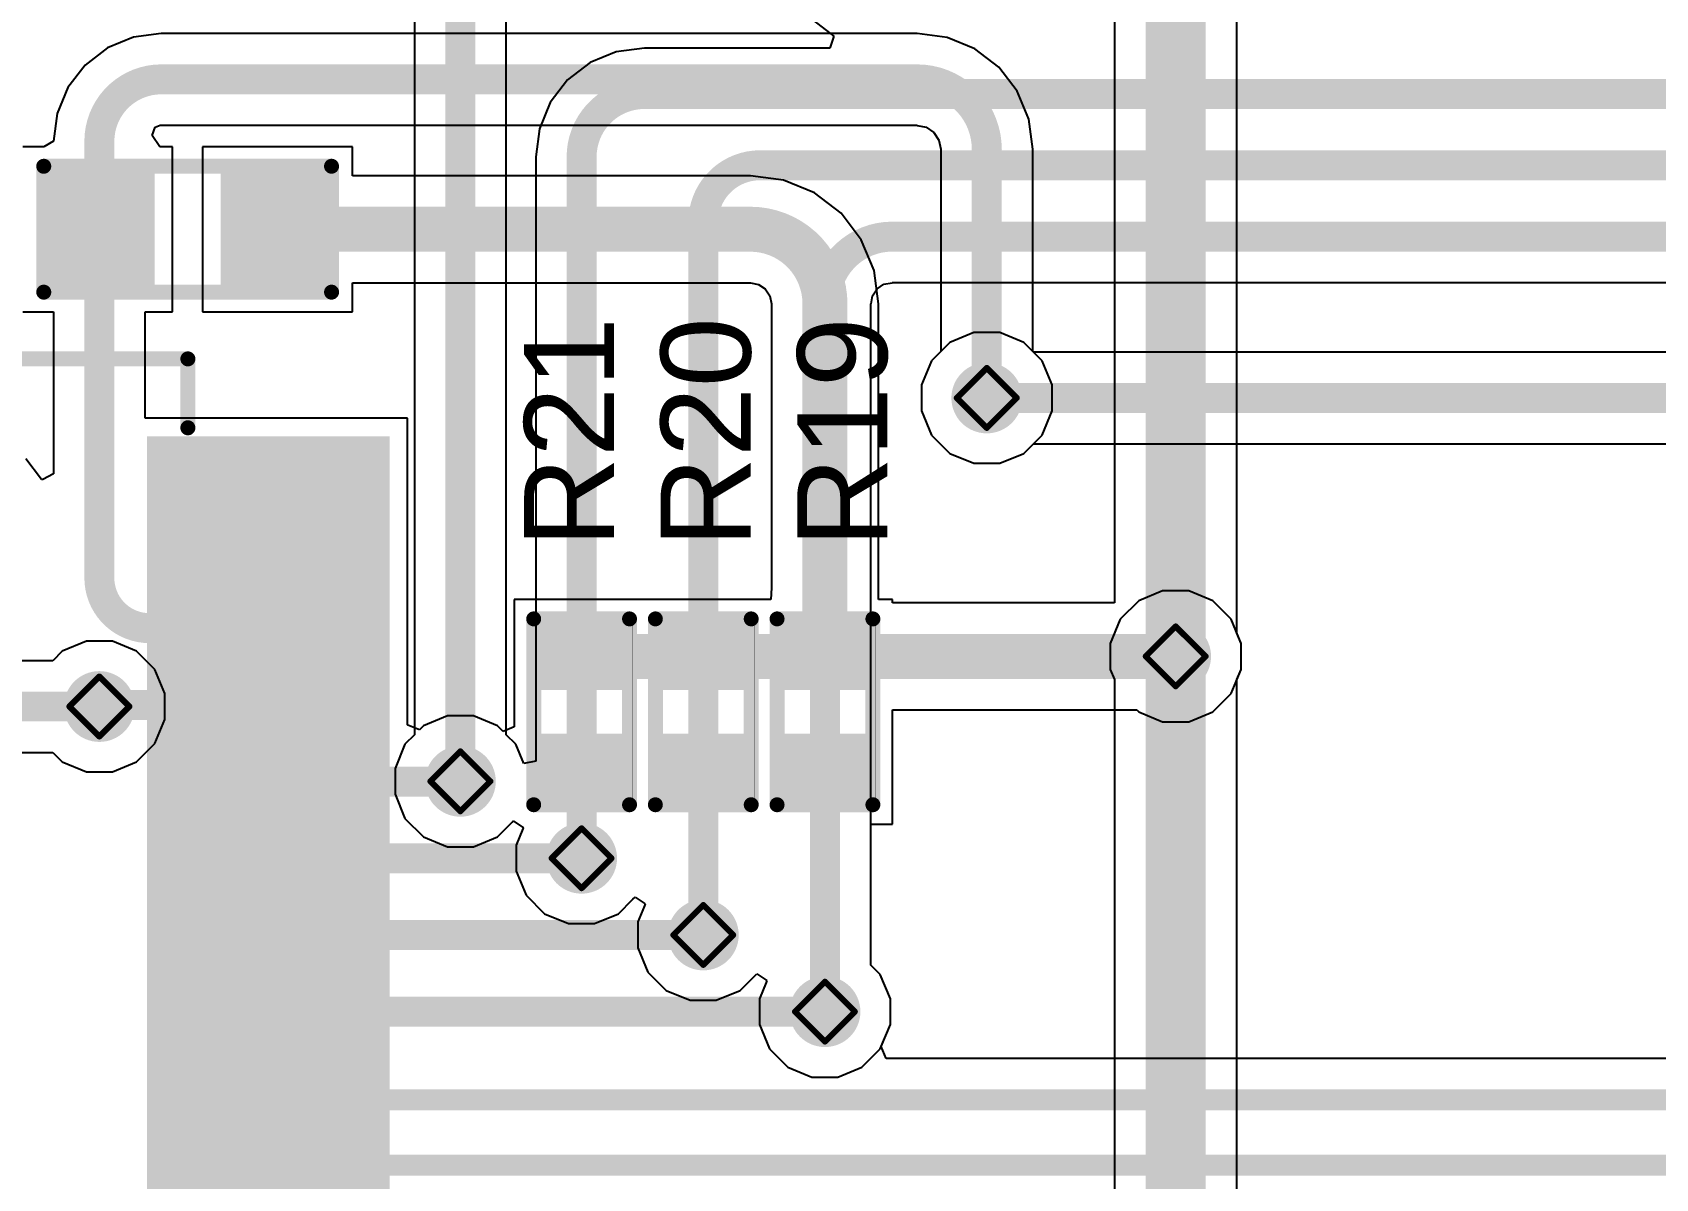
# Model space of a CAD drawing. Header units: inches. Extents: x -14 to 270, y -5 to 115.
# Drawn here: x 41.9 to 55.65, y 38.03 to 47.74 of the extents above; entities that cross this region are included whole.
import ezdxf

# ---------------------------------------------------------------- set-up
doc = ezdxf.new("R2010")
doc.units = ezdxf.units.IN
for name, color, linetype in [('Bottom Layer', 5, 'Continuous'), ('Drill Drawing', 1, 'Continuous'), ('Top Layer', 1, 'Continuous'), ('Top Overlay', 2, 'Continuous'), ('Top Paste', 8, 'Continuous'), ('Top Solder', 216, 'Continuous'), ('Via Holes', 16, 'Continuous')]:
    doc.layers.add(name, color=color, linetype=linetype)
doc.styles.add('Arial', font='', dxfattribs={"height": 0.2})
doc.styles.get('Arial').set_extended_font_data('Arial')

# ---------------------------------------------------------------- blocks, each defined once
blk = doc.blocks.new('SSOP_28_208____7')
at = {"layer": 'Top Layer'}
for points in [[(-4.325, 4.45), (-2.475, 4.45), (-2.475, 4), (-4.325, 4)], [(2.475, 4.45), (4.325, 4.45), (4.325, 4), (2.475, 4)], [(-4.325, 3.8), (-2.475, 3.8), (-2.475, 3.35), (-4.325, 3.35)], [(2.475, 3.8), (4.325, 3.8), (4.325, 3.35), (2.475, 3.35)], [(-4.325, 3.15), (-2.475, 3.15), (-2.475, 2.7), (-4.325, 2.7)], [(2.475, 3.15), (4.325, 3.15), (4.325, 2.7), (2.475, 2.7)], [(-4.325, 2.5), (-2.475, 2.5), (-2.475, 2.05), (-4.325, 2.05)], [(2.475, 2.5), (4.325, 2.5), (4.325, 2.05), (2.475, 2.05)], [(-4.325, 1.85), (-2.475, 1.85), (-2.475, 1.4), (-4.325, 1.4)], [(2.475, 1.85), (4.325, 1.85), (4.325, 1.4), (2.475, 1.4)], [(-4.325, 1.2), (-2.475, 1.2), (-2.475, 0.75), (-4.325, 0.75)], [(2.475, 1.2), (4.325, 1.2), (4.325, 0.75), (2.475, 0.75)], [(-4.325, 0.55), (-2.475, 0.55), (-2.475, 0.1), (-4.325, 0.1)], [(2.475, 0.55), (4.325, 0.55), (4.325, 0.1), (2.475, 0.1)], [(-4.325, -0.1), (-2.475, -0.1), (-2.475, -0.55), (-4.325, -0.55)], [(2.475, -0.1), (4.325, -0.1), (4.325, -0.55), (2.475, -0.55)], [(-4.325, -0.75), (-2.475, -0.75), (-2.475, -1.2), (-4.325, -1.2)], [(2.475, -0.75), (4.325, -0.75), (4.325, -1.2), (2.475, -1.2)], [(-4.325, -1.4), (-2.475, -1.4), (-2.475, -1.85), (-4.325, -1.85)], [(2.475, -1.4), (4.325, -1.4), (4.325, -1.85), (2.475, -1.85)], [(-4.325, -2.05), (-2.475, -2.05), (-2.475, -2.5), (-4.325, -2.5)], [(2.475, -2.05), (4.325, -2.05), (4.325, -2.5), (2.475, -2.5)], [(-4.325, -2.7), (-2.475, -2.7), (-2.475, -3.15), (-4.325, -3.15)], [(2.475, -2.7), (4.325, -2.7), (4.325, -3.15), (2.475, -3.15)], [(-4.325, -3.35), (-2.475, -3.35), (-2.475, -3.8), (-4.325, -3.8)], [(2.475, -3.35), (4.325, -3.35), (4.325, -3.8), (2.475, -3.8)], [(-4.325, -4), (-2.475, -4), (-2.475, -4.45), (-4.325, -4.45)], [(2.475, -4), (4.325, -4), (4.325, -4.45), (2.475, -4.45)]]:
    blk.add_hatch(color=1, dxfattribs=at).paths.add_polyline_path(points)
at = {"layer": 'Top Overlay'}
blk.add_hatch(color=2, dxfattribs=at).paths.add_polyline_path([(-2.362, 3.988), (-2.108, 3.988), (-2.108, 4.445), (-2.362, 4.445)])
at = {"layer": 'Top Paste'}
for points in [[(-4.325, 4.45), (-2.475, 4.45), (-2.475, 4), (-4.325, 4)], [(2.475, 4.45), (4.325, 4.45), (4.325, 4), (2.475, 4)], [(-4.325, 3.8), (-2.475, 3.8), (-2.475, 3.35), (-4.325, 3.35)], [(2.475, 3.8), (4.325, 3.8), (4.325, 3.35), (2.475, 3.35)], [(-4.325, 3.15), (-2.475, 3.15), (-2.475, 2.7), (-4.325, 2.7)], [(2.475, 3.15), (4.325, 3.15), (4.325, 2.7), (2.475, 2.7)], [(-4.325, 2.5), (-2.475, 2.5), (-2.475, 2.05), (-4.325, 2.05)], [(2.475, 2.5), (4.325, 2.5), (4.325, 2.05), (2.475, 2.05)], [(-4.325, 1.85), (-2.475, 1.85), (-2.475, 1.4), (-4.325, 1.4)], [(2.475, 1.85), (4.325, 1.85), (4.325, 1.4), (2.475, 1.4)], [(-4.325, 1.2), (-2.475, 1.2), (-2.475, 0.75), (-4.325, 0.75)], [(2.475, 1.2), (4.325, 1.2), (4.325, 0.75), (2.475, 0.75)], [(-4.325, 0.55), (-2.475, 0.55), (-2.475, 0.1), (-4.325, 0.1)], [(2.475, 0.55), (4.325, 0.55), (4.325, 0.1), (2.475, 0.1)], [(-4.325, -0.1), (-2.475, -0.1), (-2.475, -0.55), (-4.325, -0.55)], [(2.475, -0.1), (4.325, -0.1), (4.325, -0.55), (2.475, -0.55)], [(-4.325, -0.75), (-2.475, -0.75), (-2.475, -1.2), (-4.325, -1.2)], [(2.475, -0.75), (4.325, -0.75), (4.325, -1.2), (2.475, -1.2)], [(-4.325, -1.4), (-2.475, -1.4), (-2.475, -1.85), (-4.325, -1.85)], [(2.475, -1.4), (4.325, -1.4), (4.325, -1.85), (2.475, -1.85)], [(-4.325, -2.05), (-2.475, -2.05), (-2.475, -2.5), (-4.325, -2.5)], [(2.475, -2.05), (4.325, -2.05), (4.325, -2.5), (2.475, -2.5)], [(-4.325, -2.7), (-2.475, -2.7), (-2.475, -3.15), (-4.325, -3.15)], [(2.475, -2.7), (4.325, -2.7), (4.325, -3.15), (2.475, -3.15)], [(-4.325, -3.35), (-2.475, -3.35), (-2.475, -3.8), (-4.325, -3.8)], [(2.475, -3.35), (4.325, -3.35), (4.325, -3.8), (2.475, -3.8)], [(-4.325, -4), (-2.475, -4), (-2.475, -4.45), (-4.325, -4.45)], [(2.475, -4), (4.325, -4), (4.325, -4.45), (2.475, -4.45)]]:
    blk.add_hatch(color=8, dxfattribs=at).paths.add_polyline_path(points)
at = {"layer": 'Top Solder'}
for points in [[(-4.427, 4.552), (-2.373, 4.552), (-2.373, 3.898), (-4.427, 3.898)], [(2.373, 4.552), (4.427, 4.552), (4.427, 3.898), (2.373, 3.898)], [(-4.427, 3.902), (-2.373, 3.902), (-2.373, 3.248), (-4.427, 3.248)], [(2.373, 3.902), (4.427, 3.902), (4.427, 3.248), (2.373, 3.248)], [(-4.427, 3.252), (-2.373, 3.252), (-2.373, 2.598), (-4.427, 2.598)], [(2.373, 3.252), (4.427, 3.252), (4.427, 2.598), (2.373, 2.598)], [(-4.427, 2.602), (-2.373, 2.602), (-2.373, 1.948), (-4.427, 1.948)], [(2.373, 2.602), (4.427, 2.602), (4.427, 1.948), (2.373, 1.948)], [(-4.427, 1.952), (-2.373, 1.952), (-2.373, 1.298), (-4.427, 1.298)], [(2.373, 1.952), (4.427, 1.952), (4.427, 1.298), (2.373, 1.298)], [(-4.427, 1.302), (-2.373, 1.302), (-2.373, 0.648), (-4.427, 0.648)], [(2.373, 1.302), (4.427, 1.302), (4.427, 0.648), (2.373, 0.648)], [(-4.427, 0.652), (-2.373, 0.652), (-2.373, -0.002), (-4.427, -0.002)], [(2.373, 0.652), (4.427, 0.652), (4.427, -0.002), (2.373, -0.002)], [(-4.427, 0.002), (-2.373, 0.002), (-2.373, -0.652), (-4.427, -0.652)], [(2.373, 0.002), (4.427, 0.002), (4.427, -0.652), (2.373, -0.652)], [(-4.427, -0.648), (-2.373, -0.648), (-2.373, -1.302), (-4.427, -1.302)], [(2.373, -0.648), (4.427, -0.648), (4.427, -1.302), (2.373, -1.302)], [(-4.427, -1.298), (-2.373, -1.298), (-2.373, -1.952), (-4.427, -1.952)], [(2.373, -1.298), (4.427, -1.298), (4.427, -1.952), (2.373, -1.952)], [(-4.427, -1.948), (-2.373, -1.948), (-2.373, -2.602), (-4.427, -2.602)], [(2.373, -1.948), (4.427, -1.948), (4.427, -2.602), (2.373, -2.602)], [(-4.427, -2.598), (-2.373, -2.598), (-2.373, -3.252), (-4.427, -3.252)], [(2.373, -2.598), (4.427, -2.598), (4.427, -3.252), (2.373, -3.252)], [(-4.427, -3.248), (-2.373, -3.248), (-2.373, -3.902), (-4.427, -3.902)], [(2.373, -3.248), (4.427, -3.248), (4.427, -3.902), (2.373, -3.902)], [(-4.427, -3.898), (-2.373, -3.898), (-2.373, -4.552), (-4.427, -4.552)], [(2.373, -3.898), (4.427, -3.898), (4.427, -4.552), (2.373, -4.552)]]:
    blk.add_hatch(color=216, dxfattribs=at).paths.add_polyline_path(points)
at = {"layer": 'Top Overlay'}
for points in [[(-2.718, 5.207, 0.127, 0.127, 0), (2.718, 5.207, 0.127, 0.127, 0)], [(-2.718, 4.623, 0.127, 0.127, 0), (-2.718, 5.207, 0.127, 0.127, 0)], [(2.718, 4.623, 0.127, 0.127, 0), (2.718, 5.207, 0.127, 0.127, 0)], [(-4.699, 4.115, 0.2, 0.2, 0), (-4.699, 4.369, 0.2, 0.2, 0)], [(-4.699, 4.369, 0.2, 0.2, 0), (-4.572, 4.242, 0.2, 0.2, 0)], [(-4.699, 4.115, 0.2, 0.2, 0), (-4.572, 4.242, 0.2, 0.2, 0)], [(-2.718, -5.207, 0.127, 0.127, 0), (-2.718, -4.623, 0.127, 0.127, 0)], [(2.718, -5.207, 0.127, 0.127, 0), (2.718, -4.623, 0.127, 0.127, 0)], [(-2.718, -5.207, 0.127, 0.127, 0), (2.718, -5.207, 0.127, 0.127, 0)]]:
    blk.add_lwpolyline(points, format="xyseb", dxfattribs=at)
for points in [[(-2.75, 5.207, 0.0635, 0.0635, 1), (-2.686, 5.207, 0.0635, 0.0635, 1)], [(-2.75, 5.207, 0.0635, 0.0635, 1), (-2.686, 5.207, 0.0635, 0.0635, 1)], [(2.686, 5.207, 0.0635, 0.0635, 1), (2.75, 5.207, 0.0635, 0.0635, 1)], [(2.686, 5.207, 0.0635, 0.0635, 1), (2.75, 5.207, 0.0635, 0.0635, 1)], [(-2.75, 4.623, 0.0635, 0.0635, 1), (-2.686, 4.623, 0.0635, 0.0635, 1)], [(2.686, 4.623, 0.0635, 0.0635, 1), (2.75, 4.623, 0.0635, 0.0635, 1)], [(-4.749, 4.369, 0.1, 0.1, 1), (-4.649, 4.369, 0.1, 0.1, 1)], [(-4.749, 4.369, 0.1, 0.1, 1), (-4.649, 4.369, 0.1, 0.1, 1)], [(-4.622, 4.242, 0.1, 0.1, 1), (-4.522, 4.242, 0.1, 0.1, 1)], [(-4.622, 4.242, 0.1, 0.1, 1), (-4.522, 4.242, 0.1, 0.1, 1)], [(-4.749, 4.115, 0.1, 0.1, 1), (-4.649, 4.115, 0.1, 0.1, 1)], [(-4.749, 4.115, 0.1, 0.1, 1), (-4.649, 4.115, 0.1, 0.1, 1)], [(-2.75, -4.623, 0.0635, 0.0635, 1), (-2.686, -4.623, 0.0635, 0.0635, 1)], [(2.686, -4.623, 0.0635, 0.0635, 1), (2.75, -4.623, 0.0635, 0.0635, 1)], [(-2.75, -5.207, 0.0635, 0.0635, 1), (-2.686, -5.207, 0.0635, 0.0635, 1)], [(-2.75, -5.207, 0.0635, 0.0635, 1), (-2.686, -5.207, 0.0635, 0.0635, 1)], [(2.686, -5.207, 0.0635, 0.0635, 1), (2.75, -5.207, 0.0635, 0.0635, 1)], [(2.686, -5.207, 0.0635, 0.0635, 1), (2.75, -5.207, 0.0635, 0.0635, 1)]]:
    blk.add_lwpolyline(points, format="xyseb", close=True, dxfattribs=at)
blk = doc.blocks.new('R___0402_66')
at = {"layer": 'Top Layer'}
for points in [[(-0.699, -0.317), (-0.699, 0.318), (-0.241, 0.318), (-0.241, -0.317)], [(0.241, -0.317), (0.241, 0.318), (0.699, 0.318), (0.699, -0.317)]]:
    blk.add_hatch(color=1, dxfattribs=at).paths.add_polyline_path(points)
at = {"layer": 'Top Paste'}
for points in [[(-0.699, -0.317), (-0.699, 0.318), (-0.241, 0.318), (-0.241, -0.317)], [(0.241, -0.317), (0.241, 0.318), (0.699, 0.318), (0.699, -0.317)]]:
    blk.add_hatch(color=8, dxfattribs=at).paths.add_polyline_path(points)
at = {"layer": 'Top Solder'}
for points in [[(-0.754, -0.372), (-0.754, 0.373), (-0.186, 0.373), (-0.186, -0.372)], [(0.186, -0.372), (0.186, 0.373), (0.754, 0.373), (0.754, -0.372)]]:
    blk.add_hatch(color=216, dxfattribs=at).paths.add_polyline_path(points)
at = {"layer": 'Top Overlay'}
for points in [[(-0.787, 0.406, 0.127, 0.127, 0), (0.787, 0.406, 0.127, 0.127, 0)], [(-0.787, 0.406, 0.127, 0.127, 0), (-0.787, -0.406, 0.127, 0.127, 0)], [(0.787, 0.406, 0.127, 0.127, 0), (0.787, -0.406, 0.127, 0.127, 0)], [(-0.787, -0.406, 0.127, 0.127, 0), (0.787, -0.406, 0.127, 0.127, 0)], [(-0.813, -0.432, 0.00323, 0.00323, 0), (0.813, -0.432, 0.00323, 0.00323, 0)]]:
    blk.add_lwpolyline(points, format="xyseb", dxfattribs=at)
for points in [[(-0.819, 0.406, 0.0635, 0.0635, 1), (-0.756, 0.406, 0.0635, 0.0635, 1)], [(-0.819, 0.406, 0.0635, 0.0635, 1), (-0.756, 0.406, 0.0635, 0.0635, 1)], [(0.756, 0.406, 0.0635, 0.0635, 1), (0.819, 0.406, 0.0635, 0.0635, 1)], [(0.756, 0.406, 0.0635, 0.0635, 1), (0.819, 0.406, 0.0635, 0.0635, 1)], [(-0.819, -0.406, 0.0635, 0.0635, 1), (-0.756, -0.406, 0.0635, 0.0635, 1)], [(-0.819, -0.406, 0.0635, 0.0635, 1), (-0.756, -0.406, 0.0635, 0.0635, 1)], [(0.756, -0.406, 0.0635, 0.0635, 1), (0.819, -0.406, 0.0635, 0.0635, 1)], [(0.756, -0.406, 0.0635, 0.0635, 1), (0.819, -0.406, 0.0635, 0.0635, 1)], [(-0.814, -0.432, 0.00161, 0.00161, 1), (-0.812, -0.432, 0.00161, 0.00161, 1)], [(0.812, -0.432, 0.00161, 0.00161, 1), (0.814, -0.432, 0.00161, 0.00161, 1)]]:
    blk.add_lwpolyline(points, format="xyseb", close=True, dxfattribs=at)
blk = doc.blocks.new('R___0402_67')
at = {"layer": 'Top Layer'}
for points in [[(-0.699, -0.318), (-0.699, 0.318), (-0.241, 0.318), (-0.241, -0.318)], [(0.241, -0.318), (0.241, 0.318), (0.699, 0.318), (0.699, -0.318)]]:
    blk.add_hatch(color=1, dxfattribs=at).paths.add_polyline_path(points)
at = {"layer": 'Top Paste'}
for points in [[(-0.699, -0.318), (-0.699, 0.318), (-0.241, 0.318), (-0.241, -0.318)], [(0.241, -0.318), (0.241, 0.318), (0.699, 0.318), (0.699, -0.318)]]:
    blk.add_hatch(color=8, dxfattribs=at).paths.add_polyline_path(points)
at = {"layer": 'Top Solder'}
for points in [[(-0.754, -0.373), (-0.754, 0.373), (-0.186, 0.373), (-0.186, -0.373)], [(0.186, -0.373), (0.186, 0.373), (0.754, 0.373), (0.754, -0.373)]]:
    blk.add_hatch(color=216, dxfattribs=at).paths.add_polyline_path(points)
at = {"layer": 'Top Overlay'}
for points in [[(-0.787, 0.406, 0.127, 0.127, 0), (0.787, 0.406, 0.127, 0.127, 0)], [(-0.787, 0.406, 0.127, 0.127, 0), (-0.787, -0.406, 0.127, 0.127, 0)], [(0.787, 0.406, 0.127, 0.127, 0), (0.787, -0.406, 0.127, 0.127, 0)], [(-0.787, -0.406, 0.127, 0.127, 0), (0.787, -0.406, 0.127, 0.127, 0)], [(-0.813, -0.432, 0.00323, 0.00323, 0), (0.813, -0.432, 0.00323, 0.00323, 0)]]:
    blk.add_lwpolyline(points, format="xyseb", dxfattribs=at)
for points in [[(-0.819, 0.406, 0.0635, 0.0635, 1), (-0.756, 0.406, 0.0635, 0.0635, 1)], [(-0.819, 0.406, 0.0635, 0.0635, 1), (-0.756, 0.406, 0.0635, 0.0635, 1)], [(0.756, 0.406, 0.0635, 0.0635, 1), (0.819, 0.406, 0.0635, 0.0635, 1)], [(0.756, 0.406, 0.0635, 0.0635, 1), (0.819, 0.406, 0.0635, 0.0635, 1)], [(-0.819, -0.406, 0.0635, 0.0635, 1), (-0.756, -0.406, 0.0635, 0.0635, 1)], [(-0.819, -0.406, 0.0635, 0.0635, 1), (-0.756, -0.406, 0.0635, 0.0635, 1)], [(0.756, -0.406, 0.0635, 0.0635, 1), (0.819, -0.406, 0.0635, 0.0635, 1)], [(0.756, -0.406, 0.0635, 0.0635, 1), (0.819, -0.406, 0.0635, 0.0635, 1)], [(-0.814, -0.432, 0.00161, 0.00161, 1), (-0.812, -0.432, 0.00161, 0.00161, 1)], [(0.812, -0.432, 0.00161, 0.00161, 1), (0.814, -0.432, 0.00161, 0.00161, 1)]]:
    blk.add_lwpolyline(points, format="xyseb", close=True, dxfattribs=at)
blk = doc.blocks.new('R___0402_68')
at = {"layer": 'Top Layer'}
for points in [[(-0.699, -0.318), (-0.699, 0.318), (-0.241, 0.318), (-0.241, -0.318)], [(0.241, -0.318), (0.241, 0.318), (0.699, 0.318), (0.699, -0.318)]]:
    blk.add_hatch(color=1, dxfattribs=at).paths.add_polyline_path(points)
at = {"layer": 'Top Paste'}
for points in [[(-0.699, -0.318), (-0.699, 0.318), (-0.241, 0.318), (-0.241, -0.318)], [(0.241, -0.318), (0.241, 0.318), (0.699, 0.318), (0.699, -0.318)]]:
    blk.add_hatch(color=8, dxfattribs=at).paths.add_polyline_path(points)
at = {"layer": 'Top Solder'}
for points in [[(-0.754, -0.373), (-0.754, 0.373), (-0.186, 0.373), (-0.186, -0.373)], [(0.186, -0.373), (0.186, 0.373), (0.754, 0.373), (0.754, -0.373)]]:
    blk.add_hatch(color=216, dxfattribs=at).paths.add_polyline_path(points)
at = {"layer": 'Top Overlay'}
for points in [[(-0.787, 0.406, 0.127, 0.127, 0), (0.787, 0.406, 0.127, 0.127, 0)], [(-0.787, 0.406, 0.127, 0.127, 0), (-0.787, -0.406, 0.127, 0.127, 0)], [(0.787, 0.406, 0.127, 0.127, 0), (0.787, -0.406, 0.127, 0.127, 0)], [(-0.787, -0.406, 0.127, 0.127, 0), (0.787, -0.406, 0.127, 0.127, 0)], [(-0.813, -0.432, 0.00323, 0.00323, 0), (0.813, -0.432, 0.00323, 0.00323, 0)]]:
    blk.add_lwpolyline(points, format="xyseb", dxfattribs=at)
for points in [[(-0.819, 0.406, 0.0635, 0.0635, 1), (-0.756, 0.406, 0.0635, 0.0635, 1)], [(-0.819, 0.406, 0.0635, 0.0635, 1), (-0.756, 0.406, 0.0635, 0.0635, 1)], [(0.756, 0.406, 0.0635, 0.0635, 1), (0.819, 0.406, 0.0635, 0.0635, 1)], [(0.756, 0.406, 0.0635, 0.0635, 1), (0.819, 0.406, 0.0635, 0.0635, 1)], [(-0.819, -0.406, 0.0635, 0.0635, 1), (-0.756, -0.406, 0.0635, 0.0635, 1)], [(-0.819, -0.406, 0.0635, 0.0635, 1), (-0.756, -0.406, 0.0635, 0.0635, 1)], [(0.756, -0.406, 0.0635, 0.0635, 1), (0.819, -0.406, 0.0635, 0.0635, 1)], [(0.756, -0.406, 0.0635, 0.0635, 1), (0.819, -0.406, 0.0635, 0.0635, 1)], [(-0.814, -0.432, 0.00161, 0.00161, 1), (-0.812, -0.432, 0.00161, 0.00161, 1)], [(0.812, -0.432, 0.00161, 0.00161, 1), (0.814, -0.432, 0.00161, 0.00161, 1)]]:
    blk.add_lwpolyline(points, format="xyseb", close=True, dxfattribs=at)
blk = doc.blocks.new('R___0603_85')
at = {"layer": 'Top Layer'}
for points in [[(-0.381, 0.4445), (-0.381, -0.4445), (-1.143, -0.4445), (-1.143, 0.4445)], [(1.143, 0.4445), (1.143, -0.4445), (0.381, -0.4445), (0.381, 0.4445)]]:
    blk.add_hatch(color=1, dxfattribs=at).paths.add_polyline_path(points)
at = {"layer": 'Top Paste'}
for points in [[(-0.381, 0.4445), (-0.381, -0.4445), (-1.143, -0.4445), (-1.143, 0.4445)], [(1.143, 0.4445), (1.143, -0.4445), (0.381, -0.4445), (0.381, 0.4445)]]:
    blk.add_hatch(color=8, dxfattribs=at).paths.add_polyline_path(points)
at = {"layer": 'Top Solder'}
for points in [[(-0.2794, 0.5461), (-0.2794, -0.5461), (-1.2446, -0.5461), (-1.2446, 0.5461)], [(1.2446, 0.5461), (1.2446, -0.5461), (0.2794, -0.5461), (0.2794, 0.5461)]]:
    blk.add_hatch(color=216, dxfattribs=at).paths.add_polyline_path(points)
at = {"layer": 'Top Overlay'}
for points in [[(1.2192, 0.5334, 0.127, 0.127, 0), (-1.2192, 0.5334, 0.127, 0.127, 0)], [(-1.2192, 0.5334, 0.127, 0.127, 0), (-1.2192, -0.5334, 0.127, 0.127, 0)], [(1.2192, 0.5334, 0.127, 0.127, 0), (1.2192, -0.5334, 0.127, 0.127, 0)], [(1.2192, -0.5334, 0.127, 0.127, 0), (-1.2192, -0.5334, 0.127, 0.127, 0)]]:
    blk.add_lwpolyline(points, format="xyseb", dxfattribs=at)
for points in [[(-1.25095, 0.5334, 0.0635, 0.0635, 1), (-1.18745, 0.5334, 0.0635, 0.0635, 1)], [(-1.25095, 0.5334, 0.0635, 0.0635, 1), (-1.18745, 0.5334, 0.0635, 0.0635, 1)], [(1.18745, 0.5334, 0.0635, 0.0635, 1), (1.25095, 0.5334, 0.0635, 0.0635, 1)], [(1.18745, 0.5334, 0.0635, 0.0635, 1), (1.25095, 0.5334, 0.0635, 0.0635, 1)], [(-1.25095, -0.5334, 0.0635, 0.0635, 1), (-1.18745, -0.5334, 0.0635, 0.0635, 1)], [(-1.25095, -0.5334, 0.0635, 0.0635, 1), (-1.18745, -0.5334, 0.0635, 0.0635, 1)], [(1.18745, -0.5334, 0.0635, 0.0635, 1), (1.25095, -0.5334, 0.0635, 0.0635, 1)], [(1.18745, -0.5334, 0.0635, 0.0635, 1), (1.25095, -0.5334, 0.0635, 0.0635, 1)]]:
    blk.add_lwpolyline(points, format="xyseb", close=True, dxfattribs=at)

msp = doc.modelspace()

# ---------------------------------------------------------------- hatches: boundary and pattern name
at = {"layer": 'Bottom Layer'}
h = msp.add_hatch(color=5, dxfattribs=at)
edge = h.paths.add_edge_path()
edge.add_arc((49.987, 44.646), 0.3, 0, 360)
h = msp.add_hatch(color=5, dxfattribs=at)
edge = h.paths.add_edge_path()
edge.add_arc((51.587, 42.456), 0.3, 0, 360)
h = msp.add_hatch(color=5, dxfattribs=at)
edge = h.paths.add_edge_path()
edge.add_arc((42.468, 42.031), 0.3, 0, 360)
h = msp.add_hatch(color=5, dxfattribs=at)
edge = h.paths.add_edge_path()
edge.add_arc((45.527, 41.397), 0.3, 0, 360)
h = msp.add_hatch(color=5, dxfattribs=at)
edge = h.paths.add_edge_path()
edge.add_arc((46.554, 40.745), 0.3, 0, 360)
h = msp.add_hatch(color=5, dxfattribs=at)
edge = h.paths.add_edge_path()
edge.add_arc((47.585, 40.095), 0.3, 0, 360)
h = msp.add_hatch(color=5, dxfattribs=at)
edge = h.paths.add_edge_path()
edge.add_arc((48.616, 39.445), 0.3, 0, 360)
at = {"layer": 'Top Layer'}
h = msp.add_hatch(color=1, dxfattribs=at)
edge = h.paths.add_edge_path()
edge.add_arc((49.987, 44.646), 0.3, 0, 360)
h = msp.add_hatch(color=1, dxfattribs=at)
edge = h.paths.add_edge_path()
edge.add_arc((51.587, 42.456), 0.3, 0, 360)
h = msp.add_hatch(color=1, dxfattribs=at)
edge = h.paths.add_edge_path()
edge.add_arc((42.468, 42.031), 0.3, 0, 360)
h = msp.add_hatch(color=1, dxfattribs=at)
edge = h.paths.add_edge_path()
edge.add_arc((45.527, 41.397), 0.3, 0, 360)
h = msp.add_hatch(color=1, dxfattribs=at)
edge = h.paths.add_edge_path()
edge.add_arc((46.554, 40.745), 0.3, 0, 360)
h = msp.add_hatch(color=1, dxfattribs=at)
edge = h.paths.add_edge_path()
edge.add_arc((47.585, 40.095), 0.3, 0, 360)
h = msp.add_hatch(color=1, dxfattribs=at)
edge = h.paths.add_edge_path()
edge.add_arc((48.616, 39.445), 0.3, 0, 360)
at = {"layer": 'Via Holes'}
h = msp.add_hatch(color=7, dxfattribs=at)
edge = h.paths.add_edge_path()
edge.add_arc((49.987, 44.646), 0.15, 0, 360)
h = msp.add_hatch(color=7, dxfattribs=at)
edge = h.paths.add_edge_path()
edge.add_arc((51.587, 42.456), 0.15, 0, 360)
h = msp.add_hatch(color=7, dxfattribs=at)
edge = h.paths.add_edge_path()
edge.add_arc((42.468, 42.031), 0.15, 0, 360)
h = msp.add_hatch(color=7, dxfattribs=at)
edge = h.paths.add_edge_path()
edge.add_arc((45.527, 41.397), 0.15, 0, 360)
h = msp.add_hatch(color=7, dxfattribs=at)
edge = h.paths.add_edge_path()
edge.add_arc((46.554, 40.745), 0.15, 0, 360)
h = msp.add_hatch(color=7, dxfattribs=at)
edge = h.paths.add_edge_path()
edge.add_arc((47.585, 40.095), 0.15, 0, 360)
h = msp.add_hatch(color=7, dxfattribs=at)
edge = h.paths.add_edge_path()
edge.add_arc((48.616, 39.445), 0.15, 0, 360)

# ---------------------------------------------------------------- linework, layer by layer
at = {"layer": 'Bottom Layer'}
for p, q in [((45.138, 52.51), (45.138, 41.792)), ((45.915, 41.792), (45.915, 52.511)), ((48.482, 47.872), (48.691, 47.712)), ((47.087, 47.611), (46.848, 47.58)), ((48.656, 47.611), (47.087, 47.611)), ((47.087, 47.611), (47.087, 47.611)), ((48.691, 47.712), (48.656, 47.611)), ((46.626, 47.488), (46.435, 47.341)), ((46.848, 47.58), (46.626, 47.488)), ((46.435, 47.341), (46.288, 47.15)), ((46.288, 47.15), (46.196, 46.928)), ((46.196, 46.928), (46.165, 46.689)), ((46.165, 46.689), (46.165, 46.689)), ((46.165, 46.689), (46.165, 41.569)), ((49.019, 45.512), (49.058, 45.57)), ((49.058, 45.57), (49.116, 45.609)), ((49.116, 45.609), (49.184, 45.622)), ((49.184, 45.622), (49.184, 45.624)), ((49.184, 45.624), (65.78, 45.624)), ((49.004, 39.84), (49.004, 45.444)), ((49.004, 45.444), (49.006, 45.444)), ((49.006, 45.444), (49.019, 45.512)), ((49.673, 45.115), (49.518, 44.96)), ((49.877, 45.2), (49.673, 45.115)), ((50.097, 45.2), (49.877, 45.2)), ((50.301, 45.115), (50.097, 45.2)), ((50.382, 45.034), (50.301, 45.115)), ((65.839, 45.034), (50.382, 45.034)), ((49.518, 44.96), (49.433, 44.756)), ((49.433, 44.756), (49.433, 44.536)), ((49.433, 44.536), (49.518, 44.332)), ((49.518, 44.332), (49.673, 44.176)), ((49.673, 44.176), (49.877, 44.092)), ((50.097, 44.092), (50.301, 44.176)), ((50.301, 44.176), (50.382, 44.257)), ((50.382, 44.257), (74.399, 44.257)), ((49.877, 44.092), (50.097, 44.092)), ((51.274, 42.926), (51.118, 42.77)), ((51.477, 43.01), (51.274, 42.926)), ((51.698, 43.01), (51.477, 43.01)), ((51.901, 42.926), (51.698, 43.01)), ((52.057, 42.77), (51.901, 42.926)), ((51.118, 42.77), (51.033, 42.566)), ((52.141, 42.566), (52.057, 42.77)), ((42.154, 42.5), (42.073, 42.419)), ((42.358, 42.585), (42.154, 42.5)), ((42.578, 42.585), (42.358, 42.585)), ((42.782, 42.5), (42.578, 42.585)), ((42.938, 42.344), (42.782, 42.5)), ((51.033, 42.566), (51.033, 42.346)), ((52.141, 42.346), (52.141, 42.566)), ((42.073, 42.419), (5.611, 42.419)), ((43.022, 42.141), (42.938, 42.344)), ((51.033, 42.346), (51.069, 42.259)), ((51.069, 42.259), (51.069, 37.392)), ((52.105, 42.259), (52.141, 42.346)), ((52.105, 37.392), (52.105, 42.259)), ((43.022, 41.92), (43.022, 42.141)), ((42.938, 41.717), (43.022, 41.92)), ((42.782, 41.561), (42.938, 41.717)), ((45.057, 41.711), (44.973, 41.507)), ((45.138, 41.792), (45.057, 41.711)), ((45.997, 41.711), (45.915, 41.792)), ((46.064, 41.549), (45.997, 41.711)), ((35.404, 41.642), (42.073, 41.642)), ((42.073, 41.642), (42.154, 41.561)), ((42.154, 41.561), (42.358, 41.477)), ((42.578, 41.477), (42.782, 41.561)), ((46.165, 41.569), (46.064, 41.549)), ((42.358, 41.477), (42.578, 41.477)), ((44.973, 41.507), (44.973, 41.287)), ((44.973, 41.287), (45.057, 41.083)), ((45.057, 41.083), (45.213, 40.927)), ((45.841, 40.927), (45.965, 41.052)), ((45.965, 41.052), (45.975, 41.061)), ((45.975, 41.061), (46.061, 41.004)), ((46.057, 40.994), (46, 40.855)), ((46.06, 41), (46.057, 40.994)), ((46.061, 41.004), (46.06, 41)), ((45.213, 40.927), (45.417, 40.843)), ((45.637, 40.843), (45.841, 40.927)), ((46, 40.855), (46, 40.635)), ((45.417, 40.843), (45.637, 40.843)), ((46, 40.635), (46.084, 40.431)), ((46.084, 40.431), (46.24, 40.275)), ((46.867, 40.275), (46.989, 40.397)), ((46.989, 40.397), (47.008, 40.416)), ((47.008, 40.416), (47.093, 40.359)), ((47.087, 40.342), (47.031, 40.205)), ((47.093, 40.359), (47.087, 40.342)), ((46.24, 40.275), (46.443, 40.191)), ((46.443, 40.191), (46.664, 40.191)), ((46.664, 40.191), (46.867, 40.275)), ((47.031, 40.205), (47.031, 39.985)), ((47.031, 39.985), (47.115, 39.781)), ((47.115, 39.781), (47.271, 39.625)), ((47.898, 39.625), (48.02, 39.747)), ((48.02, 39.747), (48.039, 39.766)), ((48.039, 39.766), (48.124, 39.709)), ((49.085, 39.759), (49.004, 39.84)), ((49.17, 39.555), (49.085, 39.759)), ((47.271, 39.625), (47.474, 39.541)), ((47.695, 39.541), (47.898, 39.625)), ((48.118, 39.692), (48.062, 39.555)), ((48.124, 39.709), (48.118, 39.692)), ((47.474, 39.541), (47.695, 39.541)), ((48.062, 39.555), (48.062, 39.335)), ((49.17, 39.335), (49.17, 39.555)), ((48.062, 39.335), (48.146, 39.131)), ((49.085, 39.131), (49.17, 39.335)), ((48.146, 39.131), (48.302, 38.975)), ((48.929, 38.975), (49.085, 39.131)), ((48.302, 38.975), (48.505, 38.891)), ((48.726, 38.891), (48.929, 38.975)), ((48.505, 38.891), (48.726, 38.891))]:
    msp.add_line(p, q, dxfattribs=at)
for points in [[(45.527, 41.397, 0.254, 0.254, 0), (45.527, 52.905, 0.254, 0.254, 0)], [(46.554, 46.689, 0.254, 0.254, -0.414214), (47.087, 47.222, 0.254, 0.254, 0)], [(47.087, 47.222, 0.254, 0.254, 0), (49.524, 47.222, 0.254, 0.254, 0)], [(49.524, 47.222, 0.254, 0.254, 0), (114.524, 47.222, 0.254, 0.254, 0)], [(46.554, 40.745, 0.254, 0.254, 0), (46.554, 46.689, 0.254, 0.254, 0)], [(47.585, 46.137, 0.254, 0.254, -0.414214), (48.065, 46.618, 0.254, 0.254, 0)], [(48.065, 46.618, 0.254, 0.254, 0), (50.206, 46.618, 0.254, 0.254, 0)], [(50.206, 46.618, 0.254, 0.254, 0), (113.898, 46.618, 0.254, 0.254, 0)], [(47.585, 40.095, 0.254, 0.254, 0), (47.585, 46.137, 0.254, 0.254, 0)], [(48.616, 45.444, 0.254, 0.254, -0.414214), (49.184, 46.013, 0.254, 0.254, 0)], [(49.184, 46.013, 0.254, 0.254, 0), (113.12, 46.013, 0.254, 0.254, 0)], [(48.616, 39.445, 0.254, 0.254, 0), (48.616, 45.444, 0.254, 0.254, 0)], [(49.987, 44.646, 0.254, 0.254, 0), (94.992, 44.646, 0.254, 0.254, 0)], [(51.587, 37.195, 0.508, 0.508, 0), (51.587, 42.456, 0.508, 0.508, 0)], [(5.611, 42.031, 0.254, 0.254, 0), (42.468, 42.031, 0.254, 0.254, 0)]]:
    msp.add_lwpolyline(points, format="xyseb", dxfattribs=at)
for points in [[(47.023, 47.222, 0.127, 0.127, 1), (47.15, 47.222, 0.127, 0.127, 1)], [(47.023, 47.222, 0.127, 0.127, 1), (47.15, 47.222, 0.127, 0.127, 1)], [(49.46, 47.222, 0.127, 0.127, 1), (49.587, 47.222, 0.127, 0.127, 1)], [(49.46, 47.222, 0.127, 0.127, 1), (49.587, 47.222, 0.127, 0.127, 1)], [(46.49, 46.689, 0.127, 0.127, 1), (46.617, 46.689, 0.127, 0.127, 1)], [(46.49, 46.689, 0.127, 0.127, 1), (46.617, 46.689, 0.127, 0.127, 1)], [(48.002, 46.618, 0.127, 0.127, 1), (48.129, 46.618, 0.127, 0.127, 1)], [(48.002, 46.618, 0.127, 0.127, 1), (48.129, 46.618, 0.127, 0.127, 1)], [(50.143, 46.618, 0.127, 0.127, 1), (50.27, 46.618, 0.127, 0.127, 1)], [(50.143, 46.618, 0.127, 0.127, 1), (50.27, 46.618, 0.127, 0.127, 1)], [(47.521, 46.137, 0.127, 0.127, 1), (47.648, 46.137, 0.127, 0.127, 1)], [(47.521, 46.137, 0.127, 0.127, 1), (47.648, 46.137, 0.127, 0.127, 1)], [(49.121, 46.013, 0.127, 0.127, 1), (49.248, 46.013, 0.127, 0.127, 1)], [(49.121, 46.013, 0.127, 0.127, 1), (49.248, 46.013, 0.127, 0.127, 1)], [(48.552, 45.444, 0.127, 0.127, 1), (48.679, 45.444, 0.127, 0.127, 1)], [(48.552, 45.444, 0.127, 0.127, 1), (48.679, 45.444, 0.127, 0.127, 1)], [(49.924, 44.646, 0.127, 0.127, 1), (50.051, 44.646, 0.127, 0.127, 1)], [(51.46, 42.456, 0.254, 0.254, 1), (51.714, 42.456, 0.254, 0.254, 1)], [(42.405, 42.031, 0.127, 0.127, 1), (42.532, 42.031, 0.127, 0.127, 1)], [(45.463, 41.397, 0.127, 0.127, 1), (45.59, 41.397, 0.127, 0.127, 1)], [(46.49, 40.745, 0.127, 0.127, 1), (46.617, 40.745, 0.127, 0.127, 1)], [(47.521, 40.095, 0.127, 0.127, 1), (47.648, 40.095, 0.127, 0.127, 1)], [(48.552, 39.445, 0.127, 0.127, 1), (48.679, 39.445, 0.127, 0.127, 1)]]:
    msp.add_lwpolyline(points, format="xyseb", close=True, dxfattribs=at)
at = {"layer": 'Drill Drawing'}
for points in [[(49.733, 44.646, 0.0508, 0.0508, 0), (49.987, 44.9, 0.0508, 0.0508, 0)], [(49.987, 44.9, 0.0508, 0.0508, 0), (50.241, 44.646, 0.0508, 0.0508, 0)], [(49.733, 44.646, 0.0508, 0.0508, 0), (49.987, 44.392, 0.0508, 0.0508, 0)], [(49.987, 44.392, 0.0508, 0.0508, 0), (50.241, 44.646, 0.0508, 0.0508, 0)], [(51.333, 42.456, 0.0508, 0.0508, 0), (51.587, 42.71, 0.0508, 0.0508, 0)], [(51.587, 42.71, 0.0508, 0.0508, 0), (51.841, 42.456, 0.0508, 0.0508, 0)], [(51.333, 42.456, 0.0508, 0.0508, 0), (51.587, 42.202, 0.0508, 0.0508, 0)], [(51.587, 42.202, 0.0508, 0.0508, 0), (51.841, 42.456, 0.0508, 0.0508, 0)], [(42.214, 42.031, 0.0508, 0.0508, 0), (42.468, 42.285, 0.0508, 0.0508, 0)], [(42.468, 42.285, 0.0508, 0.0508, 0), (42.722, 42.031, 0.0508, 0.0508, 0)], [(42.214, 42.031, 0.0508, 0.0508, 0), (42.468, 41.777, 0.0508, 0.0508, 0)], [(42.468, 41.777, 0.0508, 0.0508, 0), (42.722, 42.031, 0.0508, 0.0508, 0)], [(45.273, 41.397, 0.0508, 0.0508, 0), (45.527, 41.651, 0.0508, 0.0508, 0)], [(45.527, 41.651, 0.0508, 0.0508, 0), (45.781, 41.397, 0.0508, 0.0508, 0)], [(45.273, 41.397, 0.0508, 0.0508, 0), (45.527, 41.143, 0.0508, 0.0508, 0)], [(45.527, 41.143, 0.0508, 0.0508, 0), (45.781, 41.397, 0.0508, 0.0508, 0)], [(46.3, 40.745, 0.0508, 0.0508, 0), (46.554, 40.999, 0.0508, 0.0508, 0)], [(46.554, 40.999, 0.0508, 0.0508, 0), (46.808, 40.745, 0.0508, 0.0508, 0)], [(46.3, 40.745, 0.0508, 0.0508, 0), (46.554, 40.491, 0.0508, 0.0508, 0)], [(46.554, 40.491, 0.0508, 0.0508, 0), (46.808, 40.745, 0.0508, 0.0508, 0)], [(47.331, 40.095, 0.0508, 0.0508, 0), (47.585, 40.349, 0.0508, 0.0508, 0)], [(47.585, 40.349, 0.0508, 0.0508, 0), (47.839, 40.095, 0.0508, 0.0508, 0)], [(47.331, 40.095, 0.0508, 0.0508, 0), (47.585, 39.841, 0.0508, 0.0508, 0)], [(47.585, 39.841, 0.0508, 0.0508, 0), (47.839, 40.095, 0.0508, 0.0508, 0)], [(48.362, 39.445, 0.0508, 0.0508, 0), (48.616, 39.699, 0.0508, 0.0508, 0)], [(48.616, 39.699, 0.0508, 0.0508, 0), (48.87, 39.445, 0.0508, 0.0508, 0)], [(48.362, 39.445, 0.0508, 0.0508, 0), (48.616, 39.191, 0.0508, 0.0508, 0)], [(48.616, 39.191, 0.0508, 0.0508, 0), (48.87, 39.445, 0.0508, 0.0508, 0)]]:
    msp.add_lwpolyline(points, format="xyseb", dxfattribs=at)
for points in [[(49.974, 44.9, 0.0254, 0.0254, 1), (50, 44.9, 0.0254, 0.0254, 1)], [(49.974, 44.9, 0.0254, 0.0254, 1), (50, 44.9, 0.0254, 0.0254, 1)], [(49.72, 44.646, 0.0254, 0.0254, 1), (49.746, 44.646, 0.0254, 0.0254, 1)], [(49.72, 44.646, 0.0254, 0.0254, 1), (49.746, 44.646, 0.0254, 0.0254, 1)], [(50.228, 44.646, 0.0254, 0.0254, 1), (50.254, 44.646, 0.0254, 0.0254, 1)], [(50.228, 44.646, 0.0254, 0.0254, 1), (50.254, 44.646, 0.0254, 0.0254, 1)], [(49.974, 44.392, 0.0254, 0.0254, 1), (50, 44.392, 0.0254, 0.0254, 1)], [(49.974, 44.392, 0.0254, 0.0254, 1), (50, 44.392, 0.0254, 0.0254, 1)], [(51.575, 42.71, 0.0254, 0.0254, 1), (51.6, 42.71, 0.0254, 0.0254, 1)], [(51.575, 42.71, 0.0254, 0.0254, 1), (51.6, 42.71, 0.0254, 0.0254, 1)], [(51.321, 42.456, 0.0254, 0.0254, 1), (51.346, 42.456, 0.0254, 0.0254, 1)], [(51.321, 42.456, 0.0254, 0.0254, 1), (51.346, 42.456, 0.0254, 0.0254, 1)], [(51.829, 42.456, 0.0254, 0.0254, 1), (51.854, 42.456, 0.0254, 0.0254, 1)], [(51.829, 42.456, 0.0254, 0.0254, 1), (51.854, 42.456, 0.0254, 0.0254, 1)], [(42.455, 42.285, 0.0254, 0.0254, 1), (42.481, 42.285, 0.0254, 0.0254, 1)], [(42.455, 42.285, 0.0254, 0.0254, 1), (42.481, 42.285, 0.0254, 0.0254, 1)], [(51.575, 42.202, 0.0254, 0.0254, 1), (51.6, 42.202, 0.0254, 0.0254, 1)], [(51.575, 42.202, 0.0254, 0.0254, 1), (51.6, 42.202, 0.0254, 0.0254, 1)], [(42.201, 42.031, 0.0254, 0.0254, 1), (42.227, 42.031, 0.0254, 0.0254, 1)], [(42.201, 42.031, 0.0254, 0.0254, 1), (42.227, 42.031, 0.0254, 0.0254, 1)], [(42.709, 42.031, 0.0254, 0.0254, 1), (42.735, 42.031, 0.0254, 0.0254, 1)], [(42.709, 42.031, 0.0254, 0.0254, 1), (42.735, 42.031, 0.0254, 0.0254, 1)], [(42.455, 41.777, 0.0254, 0.0254, 1), (42.481, 41.777, 0.0254, 0.0254, 1)], [(42.455, 41.777, 0.0254, 0.0254, 1), (42.481, 41.777, 0.0254, 0.0254, 1)], [(45.514, 41.651, 0.0254, 0.0254, 1), (45.54, 41.651, 0.0254, 0.0254, 1)], [(45.514, 41.651, 0.0254, 0.0254, 1), (45.54, 41.651, 0.0254, 0.0254, 1)], [(45.26, 41.397, 0.0254, 0.0254, 1), (45.286, 41.397, 0.0254, 0.0254, 1)], [(45.26, 41.397, 0.0254, 0.0254, 1), (45.286, 41.397, 0.0254, 0.0254, 1)], [(45.768, 41.397, 0.0254, 0.0254, 1), (45.794, 41.397, 0.0254, 0.0254, 1)], [(45.768, 41.397, 0.0254, 0.0254, 1), (45.794, 41.397, 0.0254, 0.0254, 1)], [(45.514, 41.143, 0.0254, 0.0254, 1), (45.54, 41.143, 0.0254, 0.0254, 1)], [(45.514, 41.143, 0.0254, 0.0254, 1), (45.54, 41.143, 0.0254, 0.0254, 1)], [(46.541, 40.999, 0.0254, 0.0254, 1), (46.566, 40.999, 0.0254, 0.0254, 1)], [(46.541, 40.999, 0.0254, 0.0254, 1), (46.566, 40.999, 0.0254, 0.0254, 1)], [(46.287, 40.745, 0.0254, 0.0254, 1), (46.312, 40.745, 0.0254, 0.0254, 1)], [(46.287, 40.745, 0.0254, 0.0254, 1), (46.312, 40.745, 0.0254, 0.0254, 1)], [(46.795, 40.745, 0.0254, 0.0254, 1), (46.82, 40.745, 0.0254, 0.0254, 1)], [(46.795, 40.745, 0.0254, 0.0254, 1), (46.82, 40.745, 0.0254, 0.0254, 1)], [(46.541, 40.491, 0.0254, 0.0254, 1), (46.566, 40.491, 0.0254, 0.0254, 1)], [(46.541, 40.491, 0.0254, 0.0254, 1), (46.566, 40.491, 0.0254, 0.0254, 1)], [(47.572, 40.349, 0.0254, 0.0254, 1), (47.597, 40.349, 0.0254, 0.0254, 1)], [(47.572, 40.349, 0.0254, 0.0254, 1), (47.597, 40.349, 0.0254, 0.0254, 1)], [(47.318, 40.095, 0.0254, 0.0254, 1), (47.343, 40.095, 0.0254, 0.0254, 1)], [(47.318, 40.095, 0.0254, 0.0254, 1), (47.343, 40.095, 0.0254, 0.0254, 1)], [(47.826, 40.095, 0.0254, 0.0254, 1), (47.851, 40.095, 0.0254, 0.0254, 1)], [(47.826, 40.095, 0.0254, 0.0254, 1), (47.851, 40.095, 0.0254, 0.0254, 1)], [(47.572, 39.841, 0.0254, 0.0254, 1), (47.597, 39.841, 0.0254, 0.0254, 1)], [(47.572, 39.841, 0.0254, 0.0254, 1), (47.597, 39.841, 0.0254, 0.0254, 1)], [(48.603, 39.699, 0.0254, 0.0254, 1), (48.628, 39.699, 0.0254, 0.0254, 1)], [(48.603, 39.699, 0.0254, 0.0254, 1), (48.628, 39.699, 0.0254, 0.0254, 1)], [(48.349, 39.445, 0.0254, 0.0254, 1), (48.374, 39.445, 0.0254, 0.0254, 1)], [(48.349, 39.445, 0.0254, 0.0254, 1), (48.374, 39.445, 0.0254, 0.0254, 1)], [(48.857, 39.445, 0.0254, 0.0254, 1), (48.882, 39.445, 0.0254, 0.0254, 1)], [(48.857, 39.445, 0.0254, 0.0254, 1), (48.882, 39.445, 0.0254, 0.0254, 1)], [(48.603, 39.191, 0.0254, 0.0254, 1), (48.628, 39.191, 0.0254, 0.0254, 1)], [(48.603, 39.191, 0.0254, 0.0254, 1), (48.628, 39.191, 0.0254, 0.0254, 1)]]:
    msp.add_lwpolyline(points, format="xyseb", close=True, dxfattribs=at)
at = {"layer": 'Top Layer'}
for p, q in [((51.069, 50.351), (51.069, 42.909)), ((52.105, 42.653), (52.105, 50.351)), ((42.992, 47.734), (42.756, 47.703)), ((49.396, 47.734), (42.992, 47.734)), ((42.992, 47.734), (42.992, 47.734)), ((49.65, 47.702), (49.396, 47.735)), ((49.396, 47.735), (49.396, 47.734)), ((42.536, 47.612), (42.347, 47.467)), ((42.756, 47.703), (42.536, 47.612)), ((49.886, 47.604), (49.65, 47.702)), ((50.089, 47.448), (49.886, 47.604)), ((42.347, 47.467), (42.202, 47.278)), ((50.245, 47.245), (50.089, 47.448)), ((42.202, 47.278), (42.11, 47.058)), ((50.343, 47.008), (50.245, 47.245)), ((42.11, 47.058), (42.079, 46.822)), ((42.916, 46.869), (42.941, 46.942)), ((42.941, 46.942), (42.983, 46.959)), ((42.983, 46.959), (42.992, 46.957)), ((42.992, 46.957), (49.396, 46.957)), ((49.396, 46.957), (49.396, 46.956)), ((49.396, 46.956), (49.473, 46.94)), ((49.473, 46.94), (49.538, 46.897)), ((49.538, 46.897), (49.582, 46.831)), ((50.377, 46.754), (50.343, 47.008)), ((41.997, 46.774), (41.819, 46.774)), ((42.079, 46.822), (41.997, 46.774)), ((42.979, 46.774), (42.916, 46.869)), ((43.089, 46.774), (42.979, 46.774)), ((43.089, 45.377), (43.089, 46.774)), ((44.613, 46.774), (43.343, 46.774)), ((43.343, 46.774), (43.343, 45.377)), ((44.613, 46.529), (44.613, 46.774)), ((49.582, 46.831), (49.597, 46.754)), ((49.597, 46.754), (49.599, 46.754)), ((49.599, 46.754), (49.599, 45.041)), ((50.376, 45.041), (50.376, 46.754)), ((50.376, 46.754), (50.377, 46.754)), ((47.984, 46.529), (44.613, 46.529)), ((48.265, 46.492), (47.984, 46.529)), ((47.984, 46.529), (47.984, 46.529)), ((48.527, 46.384), (48.265, 46.492)), ((48.752, 46.212), (48.527, 46.384)), ((48.924, 45.987), (48.752, 46.212)), ((49.032, 45.725), (48.924, 45.987)), ((49.069, 45.444), (49.032, 45.725)), ((44.613, 45.377), (44.613, 45.622)), ((44.613, 45.622), (47.984, 45.622)), ((47.984, 45.622), (47.984, 45.622)), ((47.984, 45.622), (48.052, 45.608)), ((48.052, 45.608), (48.11, 45.57)), ((48.11, 45.57), (48.148, 45.512)), ((48.148, 45.512), (48.162, 45.444)), ((48.162, 45.444), (48.162, 45.444)), ((48.162, 45.444), (48.162, 43.038)), ((49.069, 42.939), (49.069, 45.444)), ((49.069, 45.444), (49.069, 45.444)), ((41.819, 45.377), (42.08, 45.377)), ((42.08, 45.377), (42.08, 44.002)), ((42.857, 44.474), (42.857, 45.377)), ((42.857, 45.377), (43.089, 45.377)), ((43.343, 45.377), (44.613, 45.377)), ((49.599, 45.041), (49.518, 44.96)), ((50.457, 44.96), (50.376, 45.041)), ((49.518, 44.96), (49.433, 44.756)), ((50.541, 44.756), (50.457, 44.96)), ((49.433, 44.756), (49.433, 44.536)), ((50.541, 44.536), (50.541, 44.756)), ((45.079, 44.474), (42.857, 44.474)), ((45.079, 43.516), (45.079, 44.474)), ((49.433, 44.536), (49.518, 44.332)), ((50.457, 44.332), (50.541, 44.536)), ((49.518, 44.332), (49.673, 44.176)), ((50.301, 44.176), (50.457, 44.332)), ((49.673, 44.176), (49.877, 44.092)), ((50.097, 44.092), (50.301, 44.176)), ((41.978, 43.955), (41.845, 44.129)), ((49.877, 44.092), (50.097, 44.092)), ((41.989, 43.955), (41.978, 43.955)), ((42.08, 44.002), (41.989, 43.955)), ((45.079, 42.866), (45.079, 43.516)), ((48.156, 42.939), (45.982, 42.939)), ((45.982, 42.939), (45.982, 41.858)), ((48.162, 43.038), (48.156, 42.939)), ((49.187, 42.939), (49.069, 42.939)), ((49.187, 42.909), (49.187, 42.939)), ((51.069, 42.909), (49.187, 42.909)), ((45.079, 41.876), (45.079, 42.866)), ((52.141, 42.566), (52.105, 42.653)), ((52.141, 42.346), (52.141, 42.566)), ((52.057, 42.142), (52.141, 42.346)), ((51.901, 41.986), (52.057, 42.142)), ((45.417, 41.951), (45.213, 41.866)), ((45.637, 41.951), (45.417, 41.951)), ((45.841, 41.866), (45.637, 41.951)), ((49.187, 41.034), (49.187, 42.003)), ((49.187, 42.003), (51.257, 42.003)), ((51.257, 42.003), (51.274, 41.986)), ((51.274, 41.986), (51.477, 41.902)), ((51.698, 41.902), (51.901, 41.986)), ((45.083, 41.873), (45.079, 41.876)), ((45.181, 41.834), (45.083, 41.873)), ((45.213, 41.866), (45.181, 41.834)), ((45.888, 41.819), (45.841, 41.866)), ((45.982, 41.858), (45.888, 41.819)), ((51.477, 41.902), (51.698, 41.902)), ((49.004, 39.84), (49.004, 41.034)), ((49.004, 41.034), (49.187, 41.034)), ((49.085, 39.759), (49.004, 39.84)), ((49.17, 39.555), (49.085, 39.759)), ((49.17, 39.335), (49.17, 39.555)), ((49.093, 39.15), (49.17, 39.335)), ((49.135, 39.049), (49.093, 39.15)), ((69.183, 39.049), (49.135, 39.049))]:
    msp.add_line(p, q, dxfattribs=at)
for points in [[(51.587, 42.456, 0.508, 0.508, 0), (51.587, 50.351, 0.508, 0.508, 0)], [(42.468, 46.822, 0.254, 0.254, -0.414214), (42.992, 47.346, 0.254, 0.254, 0)], [(42.992, 47.346, 0.254, 0.254, 0), (49.396, 47.346, 0.254, 0.254, 0)], [(49.396, 47.346, 0.254, 0.254, -0.414214), (49.987, 46.754, 0.254, 0.254, 0)], [(42.468, 43.12, 0.254, 0.254, 0), (42.468, 46.822, 0.254, 0.254, 0)], [(49.987, 44.646, 0.254, 0.254, 0), (49.987, 46.754, 0.254, 0.254, 0)], [(43.978, 46.076, 0.381, 0.381, 0), (47.984, 46.076, 0.381, 0.381, 0)], [(47.984, 46.076, 0.381, 0.381, -0.414214), (48.616, 45.444, 0.381, 0.381, 0)], [(48.616, 42.532, 0.381, 0.381, 0), (48.616, 45.444, 0.381, 0.381, 0)], [(42.893, 42.695, 0.254, 0.254, -0.414214), (42.468, 43.12, 0.254, 0.254, 0)], [(42.893, 42.695, 0.254, 0.254, 0), (43.9, 42.695, 0.254, 0.254, 0)], [(46.554, 42.456, 0.381, 0.381, 0), (47.585, 42.456, 0.381, 0.381, 0)], [(47.585, 42.456, 0.381, 0.381, 0), (48.616, 42.456, 0.381, 0.381, 0)], [(48.616, 42.456, 0.381, 0.381, 0), (51.587, 42.456, 0.381, 0.381, 0)], [(48.616, 42.456, 0.381, 0.381, 0), (48.616, 42.456, 0.381, 0.381, 0)], [(42.468, 42.045, 0.254, 0.254, 0), (43.9, 42.045, 0.254, 0.254, 0)], [(42.468, 42.031, 0.254, 0.254, 0), (42.468, 42.045, 0.254, 0.254, 0)], [(46.554, 40.745, 0.254, 0.254, 0), (46.554, 41.516, 0.254, 0.254, 0)], [(47.585, 40.095, 0.254, 0.254, 0), (47.585, 41.516, 0.254, 0.254, 0)], [(48.616, 39.445, 0.254, 0.254, 0), (48.616, 41.516, 0.254, 0.254, 0)], [(43.9, 41.395, 0.254, 0.254, 0), (45.527, 41.395, 0.254, 0.254, 0)], [(45.527, 41.395, 0.254, 0.254, 0), (45.527, 41.397, 0.254, 0.254, 0)], [(43.9, 40.745, 0.254, 0.254, 0), (46.554, 40.745, 0.254, 0.254, 0)], [(43.9, 40.095, 0.254, 0.254, 0), (47.585, 40.095, 0.254, 0.254, 0)], [(43.9, 39.445, 0.254, 0.254, 0), (48.616, 39.445, 0.254, 0.254, 0)], [(43.996, 38.699, 0.178, 0.178, 0), (70.913, 38.699, 0.178, 0.178, 0)], [(43.9, 38.145, 0.178, 0.178, 0), (70.888, 38.145, 0.178, 0.178, 0)]]:
    msp.add_lwpolyline(points, format="xyseb", dxfattribs=at)
for points in [[(42.928, 47.346, 0.127, 0.127, 1), (43.055, 47.346, 0.127, 0.127, 1)], [(42.928, 47.346, 0.127, 0.127, 1), (43.055, 47.346, 0.127, 0.127, 1)], [(49.333, 47.346, 0.127, 0.127, 1), (49.46, 47.346, 0.127, 0.127, 1)], [(49.333, 47.346, 0.127, 0.127, 1), (49.46, 47.346, 0.127, 0.127, 1)], [(42.405, 46.822, 0.127, 0.127, 1), (42.532, 46.822, 0.127, 0.127, 1)], [(42.405, 46.822, 0.127, 0.127, 1), (42.532, 46.822, 0.127, 0.127, 1)], [(49.924, 46.754, 0.127, 0.127, 1), (50.051, 46.754, 0.127, 0.127, 1)], [(49.924, 46.754, 0.127, 0.127, 1), (50.051, 46.754, 0.127, 0.127, 1)], [(43.883, 46.076, 0.191, 0.191, 1), (44.073, 46.076, 0.191, 0.191, 1)], [(47.889, 46.076, 0.191, 0.191, 1), (48.079, 46.076, 0.191, 0.191, 1)], [(47.889, 46.076, 0.191, 0.191, 1), (48.079, 46.076, 0.191, 0.191, 1)], [(48.52, 45.444, 0.191, 0.191, 1), (48.711, 45.444, 0.191, 0.191, 1)], [(48.52, 45.444, 0.191, 0.191, 1), (48.711, 45.444, 0.191, 0.191, 1)], [(49.924, 44.646, 0.127, 0.127, 1), (50.051, 44.646, 0.127, 0.127, 1)], [(42.405, 43.12, 0.127, 0.127, 1), (42.532, 43.12, 0.127, 0.127, 1)], [(42.405, 43.12, 0.127, 0.127, 1), (42.532, 43.12, 0.127, 0.127, 1)], [(42.83, 42.695, 0.127, 0.127, 1), (42.957, 42.695, 0.127, 0.127, 1)], [(42.83, 42.695, 0.127, 0.127, 1), (42.957, 42.695, 0.127, 0.127, 1)], [(43.837, 42.695, 0.127, 0.127, 1), (43.964, 42.695, 0.127, 0.127, 1)], [(46.458, 42.456, 0.191, 0.191, 1), (46.649, 42.456, 0.191, 0.191, 1)], [(47.489, 42.456, 0.191, 0.191, 1), (47.68, 42.456, 0.191, 0.191, 1)], [(47.489, 42.456, 0.191, 0.191, 1), (47.68, 42.456, 0.191, 0.191, 1)], [(48.52, 42.532, 0.191, 0.191, 1), (48.711, 42.532, 0.191, 0.191, 1)], [(48.52, 42.456, 0.191, 0.191, 1), (48.711, 42.456, 0.191, 0.191, 1)], [(48.52, 42.456, 0.191, 0.191, 1), (48.711, 42.456, 0.191, 0.191, 1)], [(48.52, 42.456, 0.191, 0.191, 1), (48.711, 42.456, 0.191, 0.191, 1)], [(48.52, 42.456, 0.191, 0.191, 1), (48.711, 42.456, 0.191, 0.191, 1)], [(51.46, 42.456, 0.254, 0.254, 1), (51.714, 42.456, 0.254, 0.254, 1)], [(51.492, 42.456, 0.191, 0.191, 1), (51.683, 42.456, 0.191, 0.191, 1)], [(42.405, 42.045, 0.127, 0.127, 1), (42.532, 42.045, 0.127, 0.127, 1)], [(42.405, 42.045, 0.127, 0.127, 1), (42.532, 42.045, 0.127, 0.127, 1)], [(42.405, 42.031, 0.127, 0.127, 1), (42.532, 42.031, 0.127, 0.127, 1)], [(43.837, 42.045, 0.127, 0.127, 1), (43.964, 42.045, 0.127, 0.127, 1)], [(46.49, 41.516, 0.127, 0.127, 1), (46.617, 41.516, 0.127, 0.127, 1)], [(47.521, 41.516, 0.127, 0.127, 1), (47.648, 41.516, 0.127, 0.127, 1)], [(48.552, 41.516, 0.127, 0.127, 1), (48.679, 41.516, 0.127, 0.127, 1)], [(43.837, 41.395, 0.127, 0.127, 1), (43.964, 41.395, 0.127, 0.127, 1)], [(45.463, 41.397, 0.127, 0.127, 1), (45.59, 41.397, 0.127, 0.127, 1)], [(45.463, 41.395, 0.127, 0.127, 1), (45.59, 41.395, 0.127, 0.127, 1)], [(45.463, 41.395, 0.127, 0.127, 1), (45.59, 41.395, 0.127, 0.127, 1)], [(43.837, 40.745, 0.127, 0.127, 1), (43.964, 40.745, 0.127, 0.127, 1)], [(46.49, 40.745, 0.127, 0.127, 1), (46.617, 40.745, 0.127, 0.127, 1)], [(46.49, 40.745, 0.127, 0.127, 1), (46.617, 40.745, 0.127, 0.127, 1)], [(43.837, 40.095, 0.127, 0.127, 1), (43.964, 40.095, 0.127, 0.127, 1)], [(47.521, 40.095, 0.127, 0.127, 1), (47.648, 40.095, 0.127, 0.127, 1)], [(47.521, 40.095, 0.127, 0.127, 1), (47.648, 40.095, 0.127, 0.127, 1)], [(43.837, 39.445, 0.127, 0.127, 1), (43.964, 39.445, 0.127, 0.127, 1)], [(48.552, 39.445, 0.127, 0.127, 1), (48.679, 39.445, 0.127, 0.127, 1)], [(48.552, 39.445, 0.127, 0.127, 1), (48.679, 39.445, 0.127, 0.127, 1)], [(43.952, 38.699, 0.0889, 0.0889, 1), (44.04, 38.699, 0.0889, 0.0889, 1)], [(43.856, 38.145, 0.0889, 0.0889, 1), (43.944, 38.145, 0.0889, 0.0889, 1)]]:
    msp.add_lwpolyline(points, format="xyseb", close=True, dxfattribs=at)

# ---------------------------------------------------------------- block references
for name, p, rotation in [('R___0603_85', (43.216, 46.076), 180), ('R___0402_66', (46.554, 41.986), 90), ('R___0402_67', (47.585, 41.986), 90), ('R___0402_68', (48.616, 41.986), 90)]:
    msp.add_blockref(name, p, dxfattribs=dict(rotation=rotation))
msp.add_blockref('SSOP_28_208____7', (40.5, 39.77))

# ---------------------------------------------------------------- texts
at = {"layer": 'Top Overlay', "style": 'Arial'}
for s, p in [('R21', (46.829, 43.377)), ('R20', (47.986, 43.377)), ('R19', (49.143, 43.377))]:
    msp.add_text(s, height=0.762, rotation=90, dxfattribs=at).set_placement(p)

doc.saveas('drawing.dxf')
